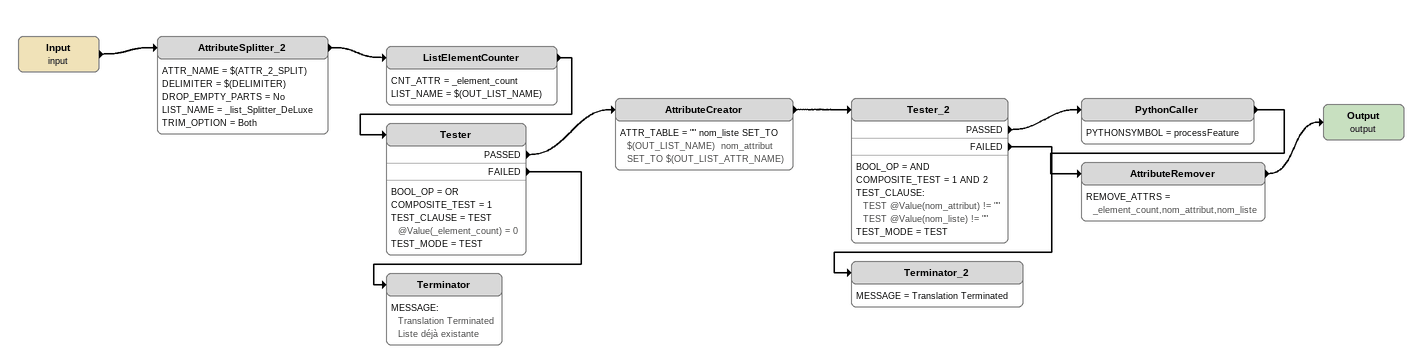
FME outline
Input (input)
    -> AttributeSplitter_2
AttributeSplitter_2
    ATTR_NAME = $(ATTR_2_SPLIT)
    DELIMITER = $(DELIMITER)
    DROP_EMPTY_PARTS = No
    LIST_NAME = _list_Splitter_DeLuxe
    TRIM_OPTION = Both
    -> ListElementCounter
ListElementCounter
    CNT_ATTR = _element_count
    LIST_NAME = $(OUT_LIST_NAME)
    -> Tester
Tester
    BOOL_OP = OR
    COMPOSITE_TEST = 1
    TEST_CLAUSE = TEST @Value(_element_count) = 0
    TEST_MODE = TEST
    PASSED -> AttributeCreator
    FAILED -> Terminator
AttributeCreator
    ATTR_TABLE = "" nom_liste SET_TO $(OUT_LIST_NAME)  nom_attribut SET_TO $(OUT_LIST_ATTR_NAME)
    -> Tester_2
Tester_2
    BOOL_OP = AND
    COMPOSITE_TEST = 1 AND 2
    TEST_CLAUSE:
      TEST @Value(nom_attribut) != ""
      TEST @Value(nom_liste) != ""
    TEST_MODE = TEST
    PASSED -> PythonCaller
    FAILED -> Terminator_2
PythonCaller
    PYTHONSYMBOL = processFeature
    -> AttributeRemover
AttributeRemover
    REMOVE_ATTRS = _element_count,nom_attribut,nom_liste
    -> Output (output)
Output (output)
Terminator_2
    MESSAGE = Translation Terminated
Terminator
    MESSAGE:
      Translation Terminated
      Liste déjà existante
